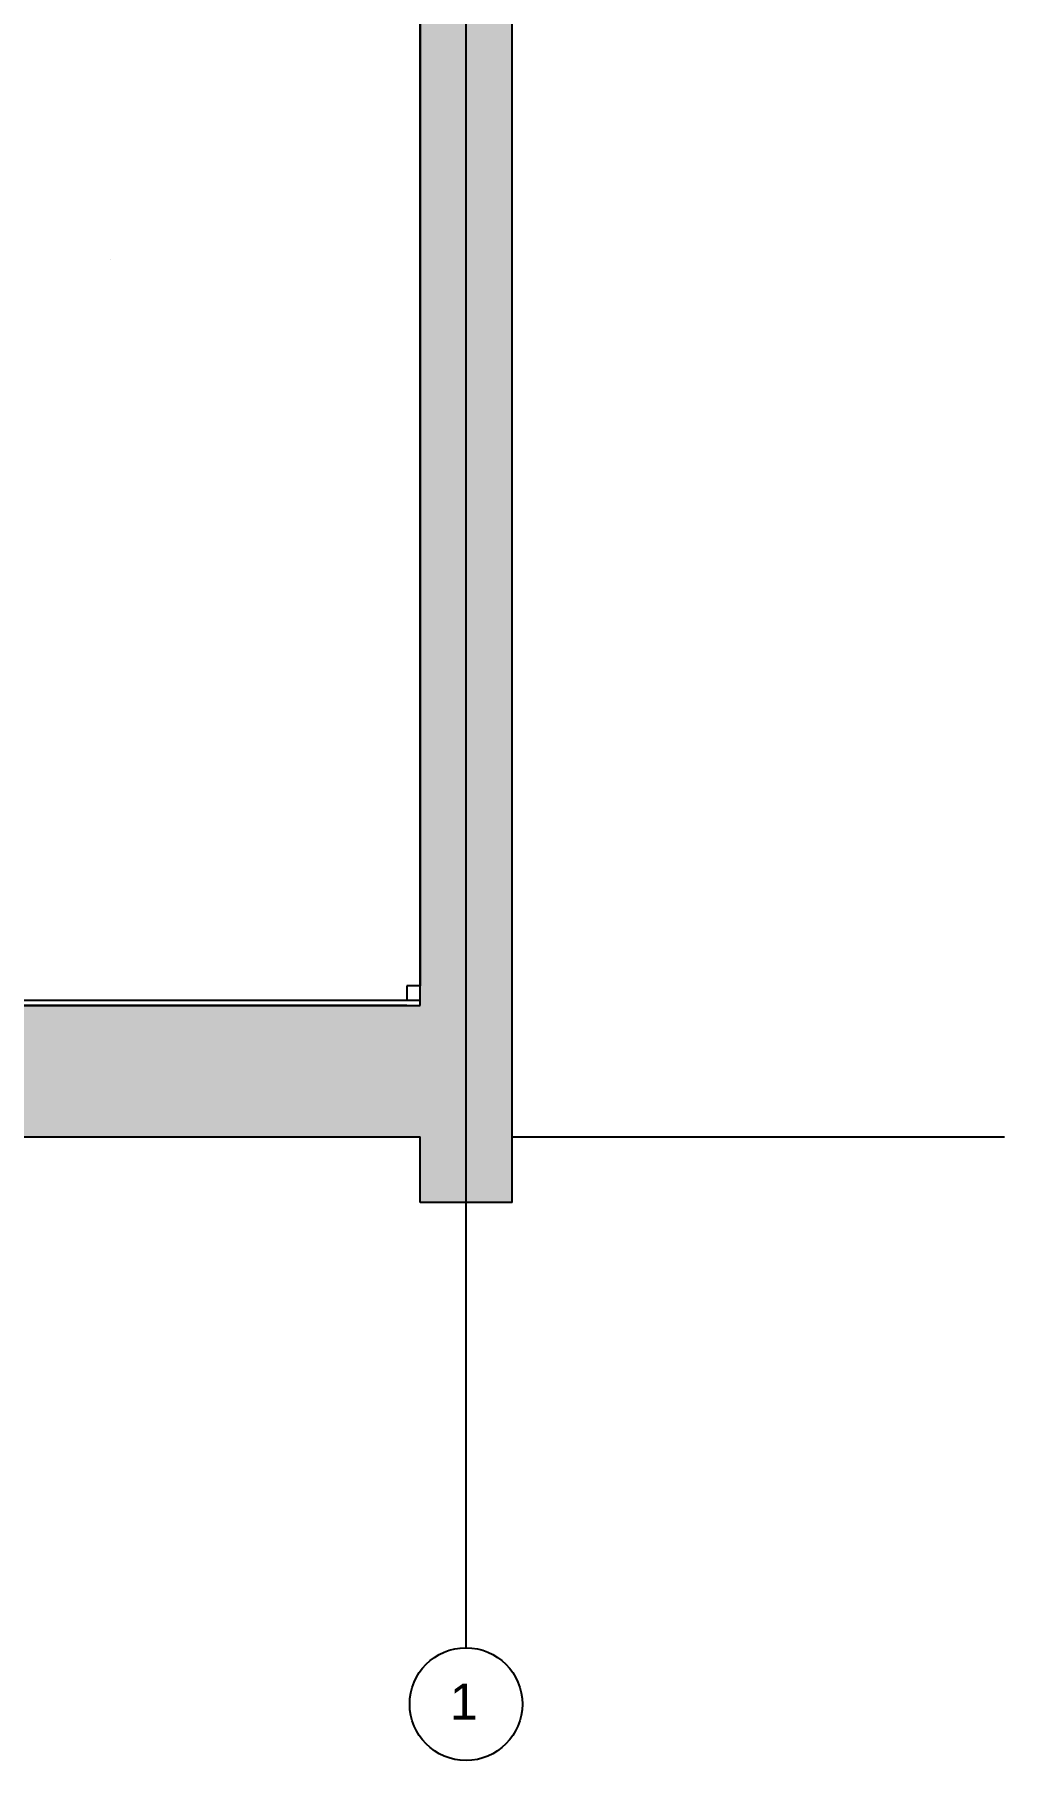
# Model space of a CAD drawing. Header units: millimetres. Extents: x 3813 to 53761, y -2555 to 21253.
# Drawn here: x 23417 to 24894, y 13359 to 15986 of the extents above; entities that cross this region are included whole.
import ezdxf

# ---------------------------------------------------------------- set-up
doc = ezdxf.new("R2010")
doc.units = ezdxf.units.MM
for name, color, linetype in [('1. Linee di taglio', 5, 'Continuous'), ('A-WALL-FULL', 255, 'Continuous'), ('c', 8, 'Continuous'), ('HIDE', 6, 'Continuous'), ('WIDE_SEZ', 1, 'Continuous')]:
    doc.layers.add(name, color=color, linetype=linetype)
doc.styles.get("Standard").update_dxf_attribs({"font": 'arial.ttf'})

msp = doc.modelspace()

# ---------------------------------------------------------------- hatches: boundary and pattern name
at = {"true_color": 0xc7c8ca, "transparency": 33554623}
h = msp.add_hatch(color=9, dxfattribs=at)
h.dxf.hatch_style = 1
h.paths.add_polyline_path([(20903.2, 16958.4), (20903.2, 16758.4), (24004.4, 16758.4), (24004.4, 14508.4), (20903.2, 14508.4), (20903.2, 14308.4), (24144.4, 14308.4), (24144.4, 16958.4)])
h = msp.add_hatch(color=9, dxfattribs=at)
h.dxf.hatch_style = 1
h.paths.add_polyline_path([(24144.4, 14308.4), (24004.4, 14308.4), (24004.4, 14208.4), (24144.4, 14208.4)])

# ---------------------------------------------------------------- linework, layer by layer
for p, q in [((24004.4, 16538.4), (24004.4, 14538.4)), ((23984.3, 14508.4), (21164.3, 14508.4))]:
    msp.add_line(p, q)
at = {"color": 8}
msp.add_line((23984.3, 14538.4), (23984.3, 14516.4), dxfattribs=at)
at = {"color": 2}
msp.add_line((22804.4, 14516.4), (24004.4, 14516.4), dxfattribs=at)
at = {"layer": 'A-WALL-FULL', "color": 7}
for p, q in [((24074.4, 14200.4), (24074.4, 16958.4)), ((24144.4, 14308.4), (24894.4, 14308.4)), ((24074.4, 13530.6), (24074.4, 14200.4))]:
    msp.add_line(p, q, dxfattribs=at)
at = {"layer": 'A-WALL-FULL', "color": 8}
msp.add_line((24004.4, 14538.4), (23984.3, 14538.4), dxfattribs=at)
at = {"layer": 'A-WALL-FULL', "color": 1}
for p, q in [((24004.4, 14208.4), (24004.4, 14308.4)), ((24144.4, 14208.4), (24144.4, 14308.4)), ((24144.4, 14208.4), (24004.4, 14208.4))]:
    msp.add_line(p, q, dxfattribs=at)
at = {"layer": 'c', "color": 7}
msp.add_circle((24074.4, 13444.8), 85.8, dxfattribs=at)
at = {"layer": 'HIDE'}
msp.add_line((23533.4, 15644), (23533.4, 15644), dxfattribs=at)
at = {"layer": 'WIDE_SEZ'}
for p, q in [((24144.4, 14308.4), (24144.4, 16958.4)), ((24004.4, 14508.4), (24004.4, 16758.4)), ((20903.2, 14508.4), (24004.4, 14508.4))]:
    msp.add_line(p, q, dxfattribs=at)
at = {"layer": 'WIDE_SEZ', "color": 5}
msp.add_line((21144.3, 14308.4), (24004.4, 14308.4), dxfattribs=at)

# ---------------------------------------------------------------- texts
at = {"layer": '1. Linee di taglio'}
msp.add_text('1', height=55.1, dxfattribs=at).set_placement((24049.6, 13421))

doc.saveas('drawing.dxf')
